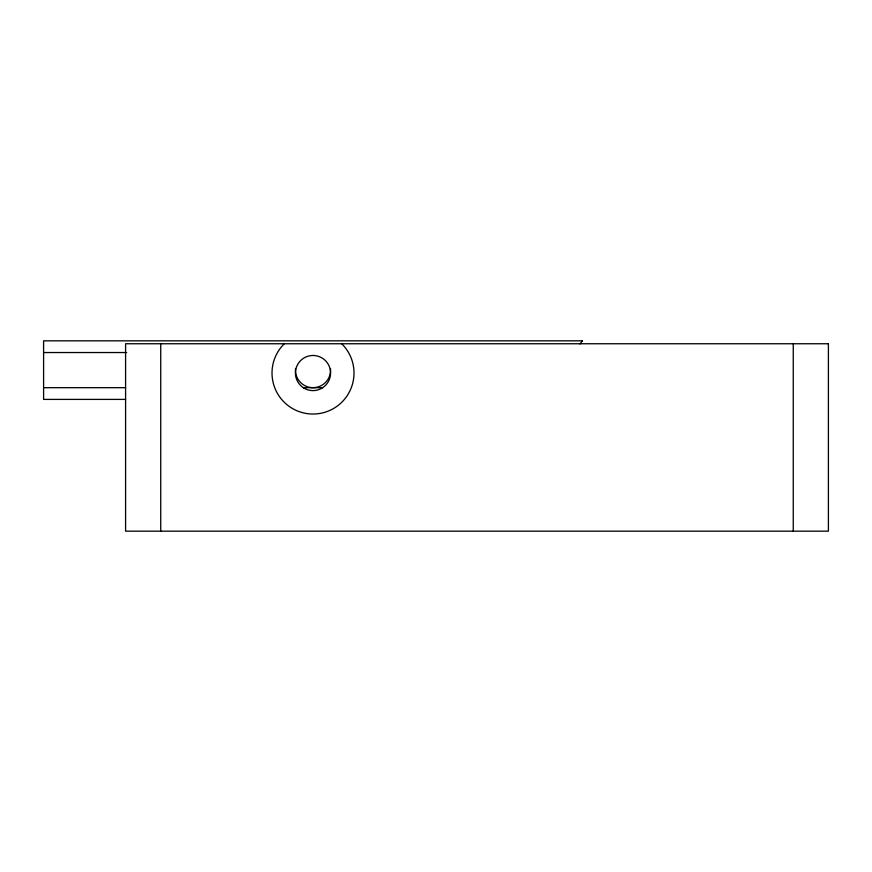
<?xml version="1.0" encoding="UTF-8"?>
<svg xmlns="http://www.w3.org/2000/svg" width="872" height="872" viewBox="0 0 872 872"><rect width="100%" height="100%" fill="white"/><g stroke="black" fill="none" stroke-linecap="round" stroke-linejoin="round"><path stroke-width="1.31" d="M580.011 343.96L582.333 340.941M582.42 340.832L43.6 340.832L43.6 399.398L125.59 399.398M43.6 352.539L126.68 352.539M43.6 387.68L125.59 387.68M303.5 387.68L322.52 387.68M793.258 343.753L793.258 531.168M160.731 343.753L160.731 531.168M341.704 343.753A40.995 40.995 0 0 1 342.097 401.927A40.995 40.995 0 0 1 283.923 401.927A40.995 40.995 0 0 1 284.316 343.753M330.51 368.529A17.571 17.571 0 0 1 313.004 387.68A17.571 17.571 0 0 1 295.51 368.529M828.4 343.753L125.59 343.753L125.59 531.168L828.4 531.168L828.4 343.753M304.219 388.258A17.571 17.571 0 0 0 330.575 373.042A17.571 17.571 0 0 0 304.219 357.825A17.571 17.571 0 0 0 304.219 388.258"/></g></svg>
